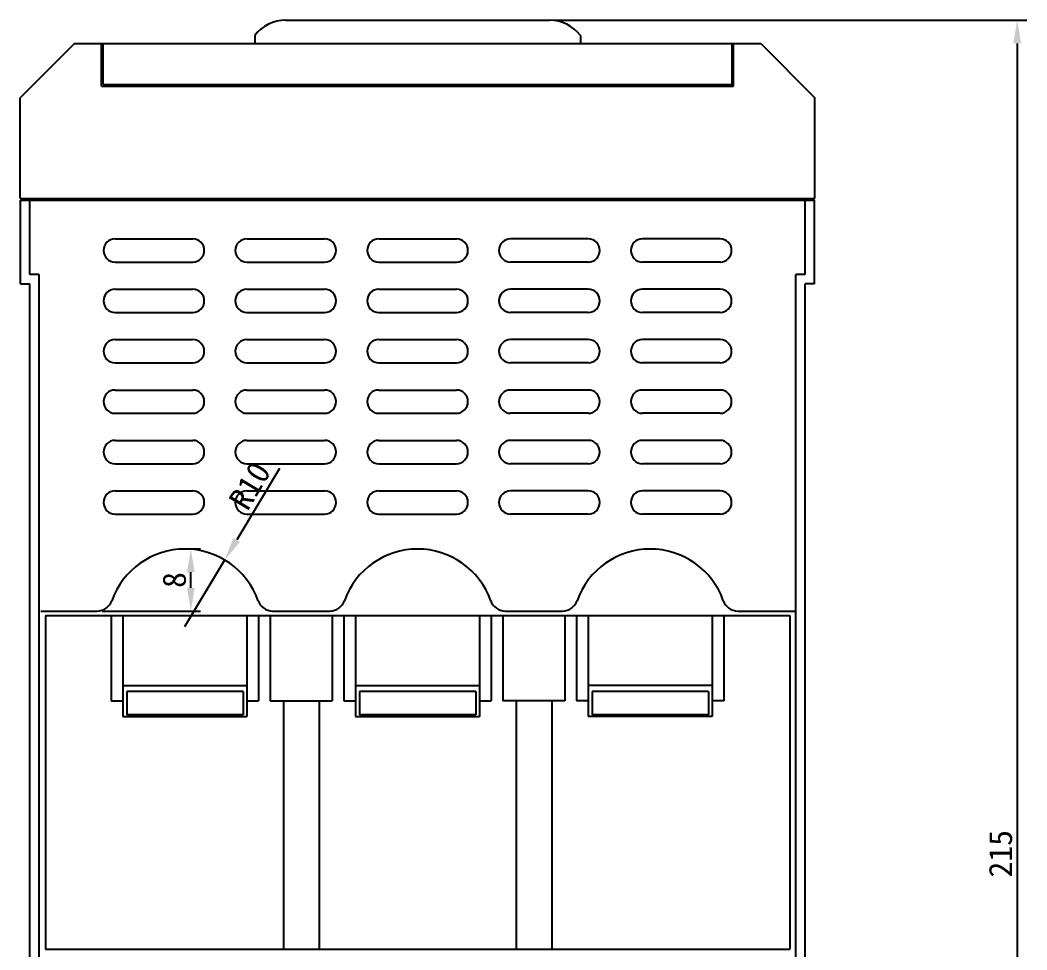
# Model space of a CAD drawing. Header units: millimetres. Extents: x 42 to 1285, y 51 to 922.
# Drawn here: x 234 to 363.8, y 323.3 to 443.2 of the extents above; entities that cross this region are included whole.
import ezdxf

# ---------------------------------------------------------------- set-up
doc = ezdxf.new("R2010")
doc.units = ezdxf.units.MM
doc.dimstyles.new('ISO-25', dxfattribs={"dimtxt": 3, "dimasz": 3, "dimexe": 1.25, "dimexo": 0.625, "dimtad": 1, "dimtxsty": 'Standard', "dimcen": 2.5, "dimclrd": 6, "dimclre": 6, "dimclrt": 1, "dimazin": 0, "dimtfac": 1, "dimtmove": 0, "dimatfit": 3, "dimfxl": 0, "dimarcsym": 0})

# ---------------------------------------------------------------- blocks, each defined once
blk = doc.blocks.new('*D9')
at = {"color": 6, "linetype": 'ByBlock', "lineweight": -2}
for p, q in [((302.89, 443.22), (363.84, 443.22)), ((362.59, 440.22), (362.59, 231.22)), ((342.89, 228.22), (363.84, 228.22))]:
    blk.add_line(p, q, dxfattribs=at)
at = {"color": 6, "linetype": 'ByBlock'}
for points in [[(362.09, 440.22), (363.09, 440.22), (362.59, 443.22)], [(362.09, 231.22), (363.09, 231.22), (362.59, 228.22)]]:
    blk.add_solid(points, dxfattribs=at)
at = {"layer": 'Defpoints', "color": 0, "linetype": 'ByBlock'}
for p in [(302.27, 443.22), (342.27, 228.22), (362.59, 228.22)]:
    blk.add_point(p, dxfattribs=at)
at = {"color": 1, "linetype": 'ByBlock', "insert": (360.46, 335.72), "char_height": 3, "attachment_point": 5, "rotation": 90}
blk.add_mtext('215', dxfattribs=at)
blk = doc.blocks.new('*D11')
at = {"color": 6, "lineweight": -2}
for p, q in [((255.89, 375.02), (257.28, 375.02)), ((256.03, 370.02), (256.03, 372.02)), ((244.58, 367.02), (257.28, 367.02))]:
    blk.add_line(p, q, dxfattribs=at)
at = {"color": 6}
for points in [[(255.53, 372.02), (256.53, 372.02), (256.03, 375.02)], [(255.53, 370.02), (256.53, 370.02), (256.03, 367.02)]]:
    blk.add_solid(points, dxfattribs=at)
at = {"layer": 'Defpoints', "color": 0}
for p in [(255.27, 375.02), (256.03, 375.02), (243.95, 367.02)]:
    blk.add_point(p, dxfattribs=at)
at = {"color": 1, "insert": (253.91, 371.02), "char_height": 3, "attachment_point": 5, "rotation": 90}
blk.add_mtext('8', dxfattribs=at)
blk = doc.blocks.new('*D12')
at = {"color": 6, "lineweight": -2}
for p, q in [((267.45, 385.4), (261.94, 376.18)), ((255.27, 365.02), (260.4, 373.6))]:
    blk.add_line(p, q, dxfattribs=at)
at = {"color": 6}
blk.add_solid([(261.51, 376.43), (262.36, 375.92), (260.4, 373.6)], dxfattribs=at)
at = {"layer": 'Defpoints', "color": 0}
for p in [(260.4, 373.6), (255.27, 365.02)]:
    blk.add_point(p, dxfattribs=at)
at = {"color": 1, "insert": (263.64, 383.17), "char_height": 3, "attachment_point": 5, "rotation": 59.1365}
blk.add_mtext('R10', dxfattribs=at)

msp = doc.modelspace()

# ---------------------------------------------------------------- linework, layer by layer
at = {"linetype": 'ByBlock'}
for p, q in [((268.267, 443.222), (302.267, 443.222)), ((241.017, 440.222), (234.017, 433.222)), ((241.017, 440.222), (329.517, 440.222)), ((244.517, 434.722), (244.517, 440.222)), ((244.717, 434.922), (244.717, 440.222)), ((264.267, 441.222), (264.267, 440.222)), ((306.267, 441.222), (306.267, 440.222)), ((325.817, 434.922), (325.817, 440.222)), ((326.017, 434.722), (326.017, 440.222)), ((329.517, 440.222), (336.517, 433.222)), ((244.717, 434.922), (325.817, 434.922)), ((244.517, 434.722), (326.017, 434.722)), ((234.017, 420.222), (234.017, 433.222)), ((336.517, 420.222), (336.517, 433.222)), ((234.017, 420.222), (336.517, 420.222)), ((234.067, 420.022), (336.467, 420.022)), ((234.067, 409.222), (234.067, 420.022)), ((235.267, 410.422), (235.267, 420.022)), ((335.267, 410.422), (335.267, 420.022)), ((336.467, 409.222), (336.467, 420.022)), ((246.267, 415.022), (256.267, 415.022)), ((263.267, 415.022), (273.267, 415.022)), ((280.267, 415.022), (290.267, 415.022)), ((307.267, 415.022), (297.267, 415.022)), ((324.267, 415.022), (314.267, 415.022)), ((246.267, 412.022), (256.267, 412.022)), ((263.267, 412.022), (273.267, 412.022)), ((280.267, 412.022), (290.267, 412.022)), ((307.267, 412.022), (297.267, 412.022)), ((324.267, 412.022), (314.267, 412.022)), ((236.467, 410.422), (235.267, 410.422)), ((236.467, 311.422), (236.467, 410.422)), ((334.067, 311.422), (334.067, 410.422)), ((335.267, 410.422), (334.067, 410.422)), ((234.067, 409.222), (235.267, 409.222)), ((235.267, 311.422), (235.267, 409.222)), ((335.267, 311.422), (335.267, 409.222)), ((336.467, 409.222), (335.267, 409.222)), ((246.267, 408.522), (256.267, 408.522)), ((263.267, 408.522), (273.267, 408.522)), ((280.267, 408.522), (290.267, 408.522)), ((307.267, 408.522), (297.267, 408.522)), ((324.267, 408.522), (314.267, 408.522)), ((246.267, 405.522), (256.267, 405.522)), ((263.267, 405.522), (273.267, 405.522)), ((280.267, 405.522), (290.267, 405.522)), ((307.267, 405.522), (297.267, 405.522)), ((324.267, 405.522), (314.267, 405.522)), ((246.267, 402.022), (256.267, 402.022)), ((263.267, 402.022), (273.267, 402.022)), ((280.267, 402.022), (290.267, 402.022)), ((307.267, 402.022), (297.267, 402.022)), ((324.267, 402.022), (314.267, 402.022)), ((246.267, 399.022), (256.267, 399.022)), ((263.267, 399.022), (273.267, 399.022)), ((280.267, 399.022), (290.267, 399.022)), ((307.267, 399.022), (297.267, 399.022)), ((324.267, 399.022), (314.267, 399.022)), ((246.267, 395.522), (256.267, 395.522)), ((263.267, 395.522), (273.267, 395.522)), ((280.267, 395.522), (290.267, 395.522)), ((307.267, 395.522), (297.267, 395.522)), ((324.267, 395.522), (314.267, 395.522)), ((246.267, 392.522), (256.267, 392.522)), ((263.267, 392.522), (273.267, 392.522)), ((280.267, 392.522), (290.267, 392.522)), ((307.267, 392.522), (297.267, 392.522)), ((324.267, 392.522), (314.267, 392.522)), ((246.267, 389.022), (256.267, 389.022)), ((263.267, 389.022), (273.267, 389.022)), ((280.267, 389.022), (290.267, 389.022)), ((307.267, 389.022), (297.267, 389.022)), ((324.267, 389.022), (314.267, 389.022)), ((246.267, 386.022), (256.267, 386.022)), ((263.267, 386.022), (273.267, 386.022)), ((280.267, 386.022), (290.267, 386.022)), ((307.267, 386.022), (297.267, 386.022)), ((324.267, 386.022), (314.267, 386.022)), ((246.267, 382.522), (256.267, 382.522)), ((263.267, 382.522), (273.267, 382.522)), ((280.267, 382.522), (290.267, 382.522)), ((307.267, 382.522), (297.267, 382.522)), ((324.267, 382.522), (314.267, 382.522)), ((246.267, 379.522), (256.267, 379.522)), ((263.267, 379.522), (273.267, 379.522)), ((280.267, 379.522), (290.267, 379.522)), ((307.267, 379.522), (297.267, 379.522)), ((324.267, 379.522), (314.267, 379.522)), ((236.667, 367.022), (243.955, 367.022)), ((237.267, 366.422), (333.267, 366.422)), ((237.267, 366.422), (237.267, 323.422)), ((245.767, 366.422), (245.767, 355.422)), ((247.267, 366.422), (247.267, 355.422)), ((263.267, 366.422), (263.267, 355.422)), ((264.767, 366.422), (264.767, 355.422)), ((266.267, 366.422), (266.267, 355.422)), ((266.579, 367.022), (273.955, 367.022)), ((274.267, 366.422), (274.267, 355.422)), ((275.767, 366.422), (275.767, 355.422)), ((277.267, 366.422), (277.267, 355.422)), ((293.267, 366.422), (293.267, 355.422)), ((294.767, 366.422), (294.767, 355.422)), ((296.267, 366.422), (296.267, 355.422)), ((296.579, 367.022), (303.955, 367.022)), ((304.267, 366.422), (304.267, 355.422)), ((305.767, 366.422), (305.767, 355.422)), ((307.267, 366.422), (307.267, 355.422)), ((323.267, 366.422), (323.267, 355.422)), ((324.767, 366.422), (324.767, 355.422)), ((326.579, 367.022), (333.867, 367.022)), ((333.267, 366.422), (333.267, 323.422)), ((247.267, 357.422), (263.267, 357.422)), ((277.267, 357.422), (293.267, 357.422)), ((323.267, 357.422), (307.267, 357.422)), ((262.767, 356.622), (247.767, 356.622)), ((292.767, 356.622), (277.767, 356.622)), ((322.767, 356.622), (307.767, 356.622)), ((245.767, 355.422), (247.267, 355.422)), ((247.267, 355.422), (247.267, 353.422)), ((263.267, 355.422), (264.767, 355.422)), ((263.267, 355.422), (263.267, 353.422)), ((266.267, 355.422), (274.267, 355.422)), ((267.967, 355.422), (267.967, 323.422)), ((272.567, 355.422), (272.567, 323.422)), ((275.767, 355.422), (277.267, 355.422)), ((277.267, 355.422), (277.267, 353.422)), ((293.267, 355.422), (294.767, 355.422)), ((293.267, 355.422), (293.267, 353.422)), ((304.267, 355.422), (296.267, 355.422)), ((297.967, 355.422), (297.967, 323.422)), ((302.567, 355.422), (302.567, 323.422)), ((307.267, 355.422), (305.767, 355.422)), ((307.267, 355.422), (307.267, 353.422)), ((324.767, 355.422), (323.267, 355.422)), ((323.267, 355.422), (323.267, 353.422)), ((247.267, 353.422), (263.267, 353.422)), ((262.767, 353.622), (247.767, 353.622)), ((277.267, 353.422), (293.267, 353.422)), ((292.767, 353.622), (277.767, 353.622)), ((323.267, 353.422), (307.267, 353.422)), ((322.767, 353.622), (307.767, 353.622)), ((237.267, 323.422), (333.267, 323.422))]:
    msp.add_line(p, q, dxfattribs=at)
at = {"linetype": 'ByBlock', "ltscale": 10}
for p, q in [((247.767, 356.622), (247.767, 353.622)), ((262.767, 356.622), (262.767, 353.622)), ((277.767, 356.622), (277.767, 353.622)), ((292.767, 356.622), (292.767, 353.622)), ((307.767, 356.622), (307.767, 353.622)), ((322.767, 356.622), (322.767, 353.622))]:
    msp.add_line(p, q, dxfattribs=at)
at = {"linetype": 'ByBlock'}
for centre, radius, start, end in [((268.267, 438.222), 5, 90, 143.1301), ((302.267, 438.222), 5, 36.8699, 90), ((246.267, 413.522), 1.5, 90, 270), ((256.267, 413.522), 1.5, 270, 90), ((263.267, 413.522), 1.5, 90, 270), ((273.267, 413.522), 1.5, 270, 90), ((280.267, 413.522), 1.5, 90, 270), ((290.267, 413.522), 1.5, 270, 90), ((297.267, 413.522), 1.5, 90, 270), ((307.267, 413.522), 1.5, 270, 90), ((314.267, 413.522), 1.5, 90, 270), ((324.267, 413.522), 1.5, 270, 90), ((246.267, 407.022), 1.5, 90, 270), ((256.267, 407.022), 1.5, 270, 90), ((263.267, 407.022), 1.5, 90, 270), ((273.267, 407.022), 1.5, 270, 90), ((280.267, 407.022), 1.5, 90, 270), ((290.267, 407.022), 1.5, 270, 90), ((297.267, 407.022), 1.5, 90, 270), ((307.267, 407.022), 1.5, 270, 90), ((314.267, 407.022), 1.5, 90, 270), ((324.267, 407.022), 1.5, 270, 90), ((246.267, 400.522), 1.5, 90, 270), ((256.267, 400.522), 1.5, 270, 90), ((263.267, 400.522), 1.5, 90, 270), ((273.267, 400.522), 1.5, 270, 90), ((280.267, 400.522), 1.5, 90, 270), ((290.267, 400.522), 1.5, 270, 90), ((297.267, 400.522), 1.5, 90, 270), ((307.267, 400.522), 1.5, 270, 90), ((314.267, 400.522), 1.5, 90, 270), ((324.267, 400.522), 1.5, 270, 90), ((246.267, 394.022), 1.5, 90, 270), ((256.267, 394.022), 1.5, 270, 90), ((263.267, 394.022), 1.5, 90, 270), ((273.267, 394.022), 1.5, 270, 90), ((280.267, 394.022), 1.5, 90, 270), ((290.267, 394.022), 1.5, 270, 90), ((297.267, 394.022), 1.5, 90, 270), ((307.267, 394.022), 1.5, 270, 90), ((314.267, 394.022), 1.5, 90, 270), ((324.267, 394.022), 1.5, 270, 90), ((246.267, 387.522), 1.5, 90, 270), ((256.267, 387.522), 1.5, 270, 90), ((263.267, 387.522), 1.5, 90, 270), ((273.267, 387.522), 1.5, 270, 90), ((280.267, 387.522), 1.5, 90, 270), ((290.267, 387.522), 1.5, 270, 90), ((297.267, 387.522), 1.5, 90, 270), ((307.267, 387.522), 1.5, 270, 90), ((314.267, 387.522), 1.5, 90, 270), ((324.267, 387.522), 1.5, 270, 90), ((246.267, 381.022), 1.5, 90, 270), ((256.267, 381.022), 1.5, 270, 90), ((263.267, 381.022), 1.5, 90, 270), ((273.267, 381.022), 1.5, 270, 90), ((280.267, 381.022), 1.5, 90, 270), ((290.267, 381.022), 1.5, 270, 90), ((297.267, 381.022), 1.5, 90, 270), ((307.267, 381.022), 1.5, 270, 90), ((314.267, 381.022), 1.5, 90, 270), ((324.267, 381.022), 1.5, 270, 90), ((255.267, 365.018), 10, 19.49424, 160.50576), ((285.267, 365.018), 10, 19.49424, 160.50576), ((315.267, 365.018), 10, 19.49424, 160.50576), ((243.955, 369.022), 2, 270, 340.50576), ((266.579, 369.022), 2, 199.49424, 270), ((273.955, 369.022), 2, 270, 340.50576), ((296.579, 369.022), 2, 199.49424, 270), ((303.955, 369.022), 2, 270, 340.50576), ((326.579, 369.022), 2, 199.49424, 270)]:
    msp.add_arc(centre, radius, start, end, dxfattribs=at)

# ---------------------------------------------------------------- dimensions: what is measured, and where the dimension line sits
dim = msp.add_linear_dim(base=(362.588, 228.222), p1=(302.267, 443.222), p2=(342.267, 228.222), angle=90, dimstyle='ISO-25', dxfattribs=at)
dim.commit()
dim.dimension.update_dxf_attribs({"geometry": '*D9', "text_midpoint": (360.463, 335.722)})
dim = msp.add_radius_dim(center=(255.267, 365.018), mpoint=(260.397, 373.601), dimstyle='ISO-25')
dim.commit()
dim.dimension.update_dxf_attribs({"geometry": '*D12', "text_midpoint": (263.638, 383.168)})
dim = msp.add_linear_dim(base=(256.031, 375.018), p1=(243.955, 367.022), p2=(255.267, 375.018), angle=90, dimstyle='ISO-25')
dim.commit()
dim.dimension.update_dxf_attribs({"geometry": '*D11', "text_midpoint": (253.906, 371.02)})

doc.saveas('drawing.dxf')
